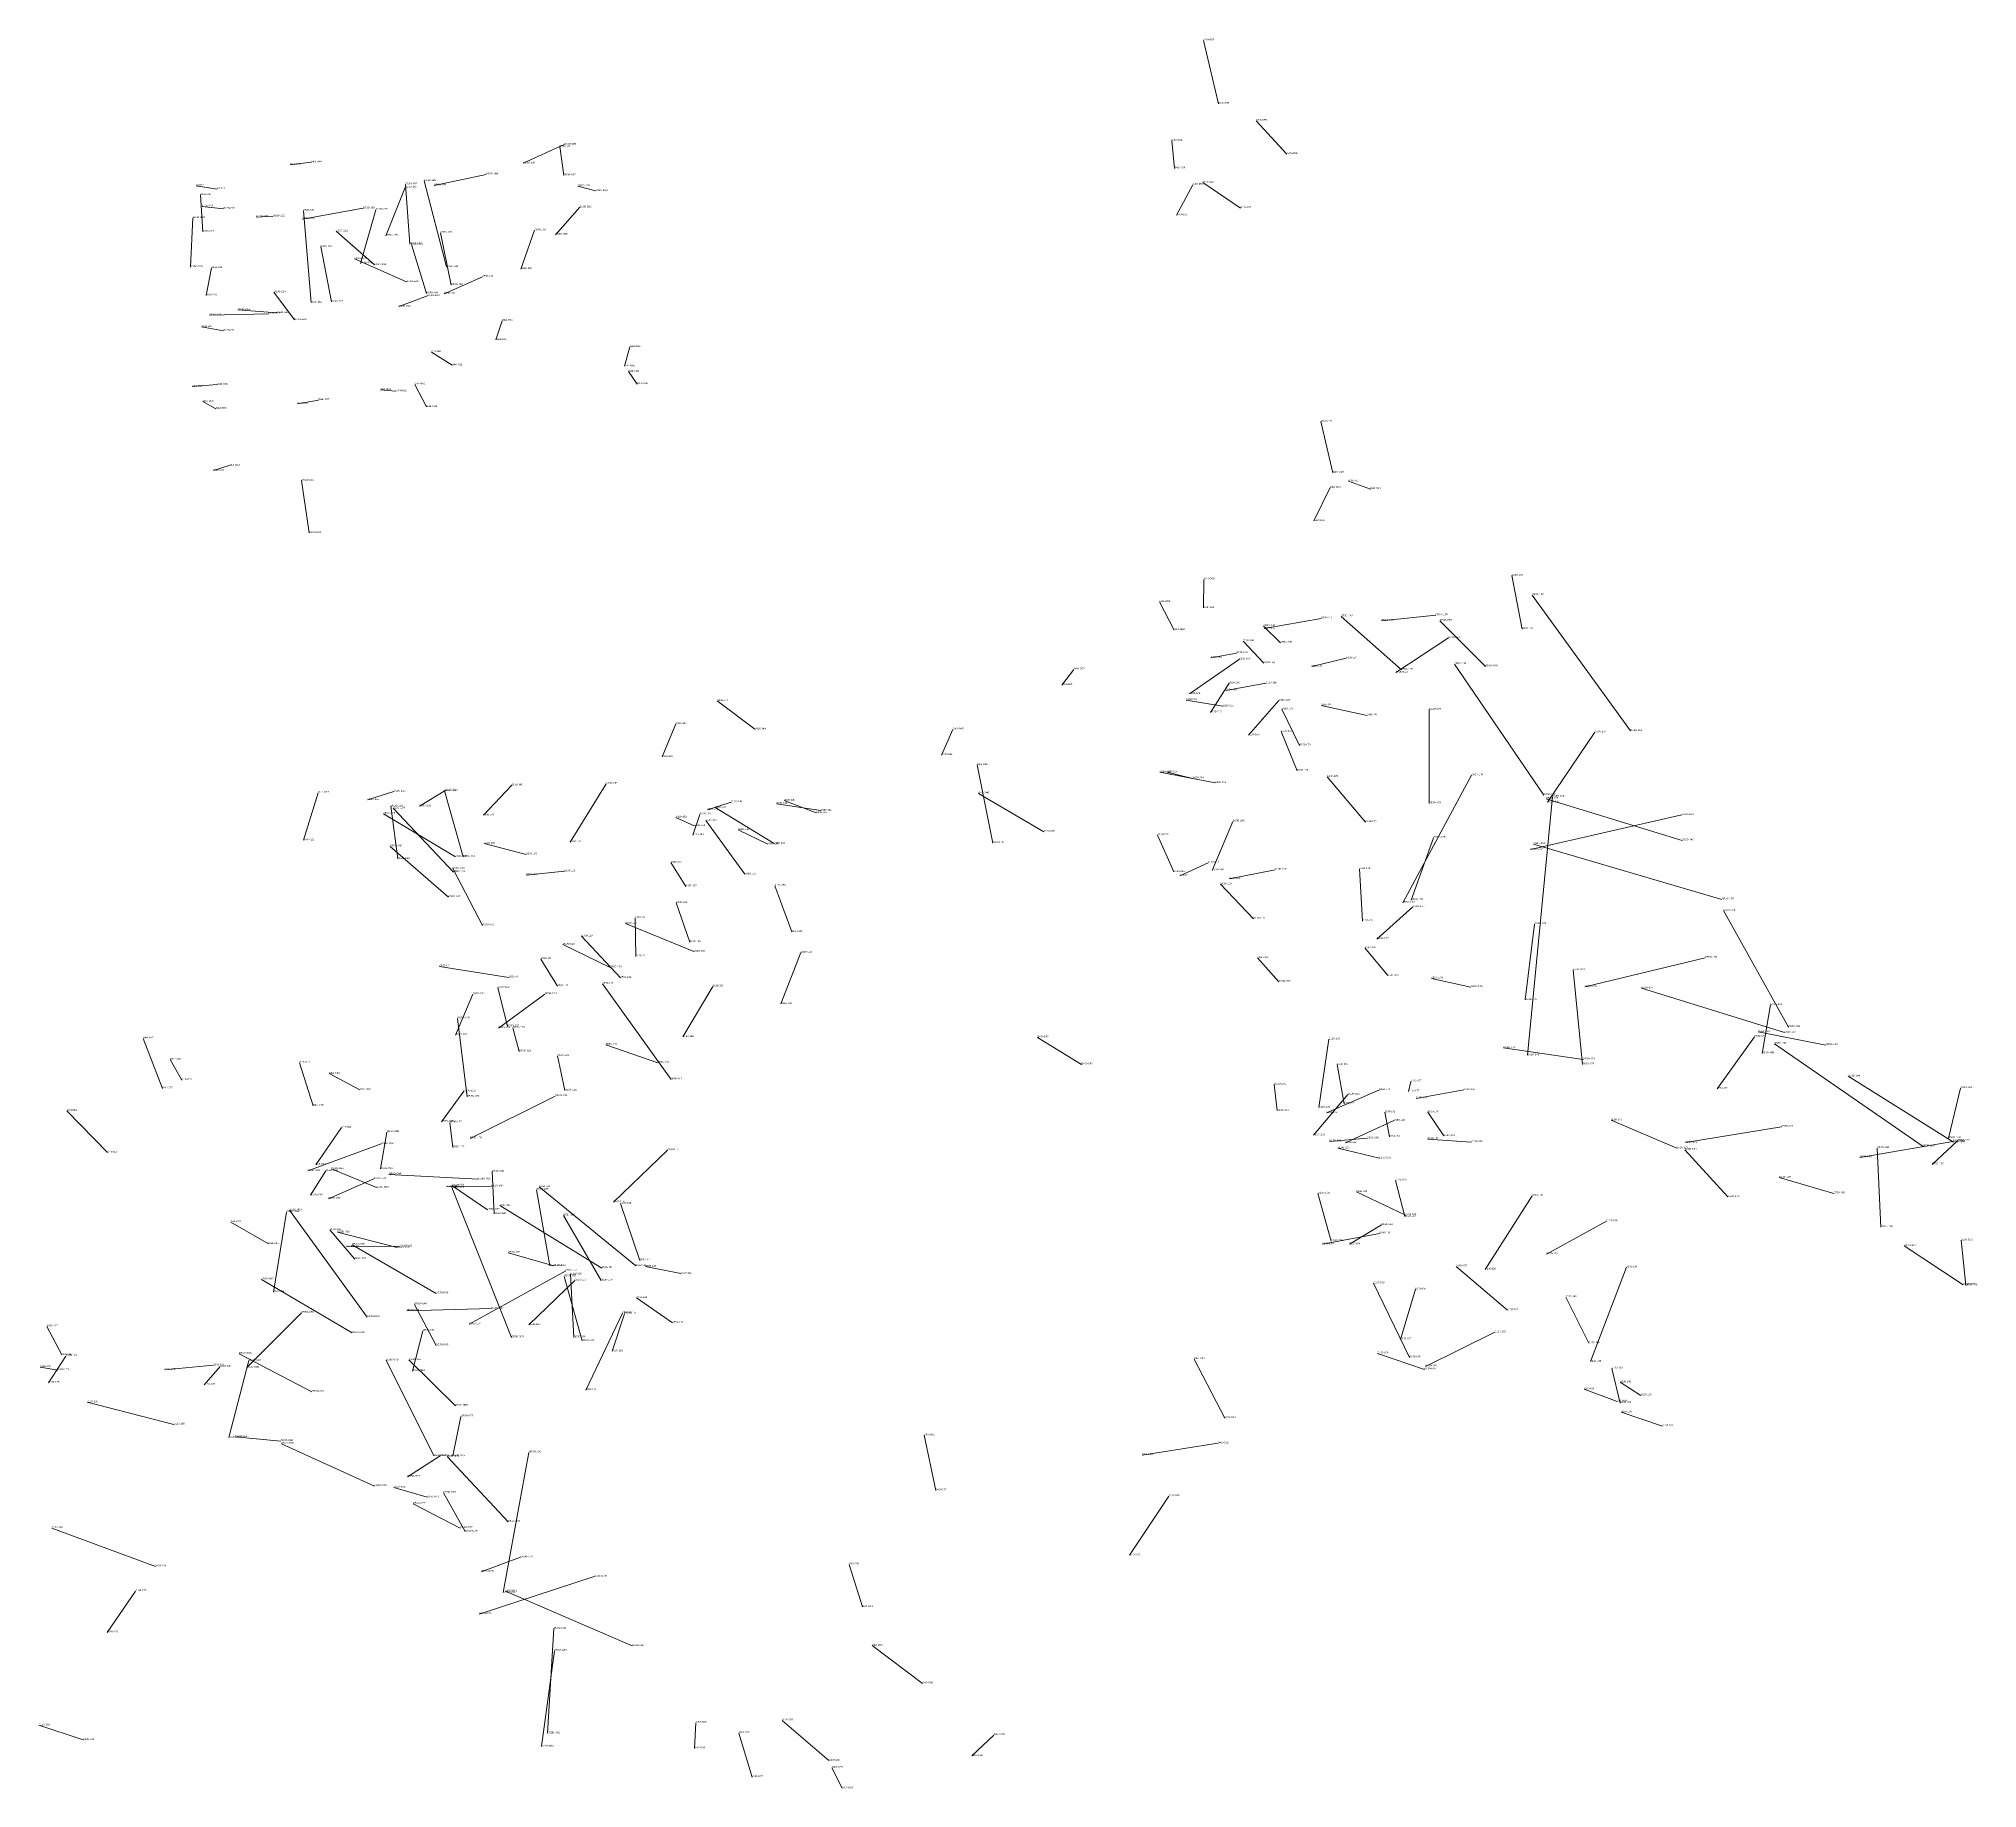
# Model space of a CAD drawing. Header units: metres. Extents: x 571156 to 607184, y 703608 to 727431.
# Drawn here: x 582493 to 584808, y 723065 to 725153 of the extents above; entities that cross this region are included whole.
import ezdxf

# ---------------------------------------------------------------- set-up
doc = ezdxf.new("R2010")
doc.units = ezdxf.units.M
doc.header["$LTSCALE"] = 0.8
doc.layers.add('60', color=7, linetype='Continuous', lineweight=13)
doc.layers.add('61', color=7, linetype='Continuous')

msp = doc.modelspace()

# ---------------------------------------------------------------- linework, layer by layer
at = {"layer": '60'}
for p, q in [((583901.82, 725075.89), (583884.02, 725151.35)), ((583901.82, 725075.89), (583884.02, 725151.35)), ((583946.76, 725055.54), (583983.21, 725015.69)), ((583946.76, 725055.54), (583983.21, 725015.69)), ((583849.26, 724998.73), (583845.86, 725031.8)), ((583849.26, 724998.73), (583845.86, 725031.8)), ((582793.27, 725002.97), (582818.28, 725005.94)), ((582793.27, 725002.97), (582818.28, 725005.94)), ((583120.49, 725027.14), (583071.65, 725004.79)), ((583115.11, 725024.65), (583120.07, 724990.3)), ((582953.28, 724983.68), (582979.77, 724881.04)), ((582965.29, 724978.3), (583027.37, 724991.54)), ((582680.99, 724977.97), (582706.31, 724974.01)), ((582686.39, 724966.93), (582689.14, 724922.96)), ((582930.52, 724975.82), (582907.34, 724918.29)), ((582930.93, 724979.54), (582936.31, 724908.36)), ((583136.63, 724977.47), (583158.15, 724971.68)), ((583871.3, 724979.23), (583851.8, 724942.78)), ((583871.3, 724979.23), (583851.8, 724942.78)), ((583883.17, 724981.78), (583928.1, 724951.26)), ((583883.17, 724981.78), (583928.1, 724951.26)), ((582674.48, 724880.83), (582677.23, 724939.45)), ((582688.22, 724953.19), (582713.87, 724950.44)), ((582772.95, 724941.51), (582752.8, 724940.6)), ((582808.01, 724938.16), (582880.44, 724950.99)), ((582809.26, 724948.09), (582818.36, 724838.41)), ((582877.38, 724885.18), (582895.7, 724949.3)), ((583139.11, 724952.23), (583110.14, 724919.53)), ((582893.87, 724883.35), (582848.07, 724923.65)), ((582985.56, 724859.31), (582972.73, 724921.81)), ((583084.89, 724924.91), (583068.75, 724878.56)), ((582842.57, 724839.38), (582829.74, 724905.33)), ((582870.05, 724890.67), (582932.34, 724863.19)), ((582956.18, 724849.38), (582937.97, 724907.74)), ((582699.21, 724879.91), (582692.8, 724846.94)), ((582977.29, 724848.97), (583022.81, 724869.25)), ((582798.6, 724817.85), (582773.87, 724850.83)), ((582957.42, 724846.48), (582923.07, 724833.65)), ((582696.92, 724823.35), (582767.46, 724825.18)), ((582777.53, 724826.1), (582730.82, 724829.76)), ((582713.87, 724804.8), (582687.3, 724809.38)), ((583038.79, 724793.93), (583046.44, 724816.89)), ((583038.79, 724793.93), (583046.44, 724816.89)), ((583038.79, 724793.93), (583046.44, 724816.89)), ((582986.73, 724763.69), (582961.85, 724779.38)), ((582986.73, 724763.69), (582961.85, 724779.38)), ((582986.73, 724763.69), (582961.85, 724779.38)), ((583192.66, 724762.54), (583198.78, 724785.51)), ((583192.66, 724762.54), (583198.78, 724785.51)), ((583192.66, 724762.54), (583198.78, 724785.51)), ((583197.25, 724756.03), (583207.58, 724741.11)), ((583197.25, 724756.03), (583207.58, 724741.11)), ((583197.25, 724756.03), (583207.58, 724741.11)), ((582676.12, 724738.24), (582706.36, 724740.53)), ((582676.12, 724738.24), (582706.36, 724740.53)), ((582676.12, 724738.24), (582706.36, 724740.53)), ((582919.37, 724732.69), (582900.61, 724734.22)), ((582919.37, 724732.69), (582900.61, 724734.22)), ((582919.37, 724732.69), (582900.61, 724734.22)), ((582941.95, 724740.72), (582956.11, 724713.93)), ((582941.95, 724740.72), (582956.11, 724713.93)), ((582941.95, 724740.72), (582956.11, 724713.93)), ((582689.14, 724720.25), (582704.45, 724711.83)), ((582689.14, 724720.25), (582704.45, 724711.83)), ((582689.14, 724720.25), (582704.45, 724711.83)), ((582802.05, 724717.57), (582826.93, 724722.16)), ((582802.05, 724717.57), (582826.93, 724722.16)), ((582802.05, 724717.57), (582826.93, 724722.16)), ((584038.32, 724635.43), (584023.91, 724696.48)), ((584038.32, 724635.43), (584023.91, 724696.48)), ((582701.7, 724637.98), (582720.35, 724643.91)), ((582701.7, 724637.98), (582720.35, 724643.91)), ((582815.89, 724563.6), (582806.83, 724626.03)), ((584034.93, 724617.63), (584015.43, 724577.78)), ((584034.93, 724617.63), (584015.43, 724577.78)), ((584056.98, 724625.26), (584083.26, 724615.93)), ((584056.98, 724625.26), (584083.26, 724615.93)), ((583883.92, 724473.94), (583884.3, 724508.01)), ((583883.92, 724473.94), (583884.3, 724508.01)), ((583883.92, 724473.94), (583884.3, 724508.01)), ((584264.54, 724448.79), (584252.12, 724512.53)), ((583848.71, 724447.53), (583831.48, 724481.21)), ((583848.71, 724447.53), (583831.48, 724481.21)), ((583848.71, 724447.53), (583831.48, 724481.21)), ((584276.13, 724489.35), (584393.67, 724327.11)), ((583955.38, 724452.31), (583975.66, 724432.44)), ((583956.2, 724449.41), (584024.49, 724461.42)), ((584048.08, 724463.9), (584120.1, 724400.16)), ((584161.07, 724465.35), (584096.51, 724458.72)), ((584166.04, 724458.72), (584220.67, 724404.09)), ((583931.15, 724434.41), (583956.07, 724408.06)), ((584113.48, 724396.85), (584176.38, 724438.24)), ((583926.87, 724412.69), (583867.06, 724371.39)), ((583892.69, 724414.47), (583923.31, 724420.17)), ((584013.03, 724403.97), (584054.33, 724413.94)), ((584290.2, 724250.55), (584183.42, 724406.99)), ((583714.55, 724381.89), (583729.09, 724400.64)), ((583714.55, 724381.89), (583729.09, 724400.64)), ((583714.55, 724381.89), (583729.09, 724400.64)), ((583892.32, 724349.31), (583914.31, 724384.12)), ((583958.2, 724384.03), (583910.5, 724375.49)), ((583348.21, 724329.16), (583303.32, 724363.05)), ((583906.98, 724356.64), (583863.01, 724363.97)), ((583973.87, 724363.38), (583937.55, 724322.08)), ((583237.37, 724296.18), (583253.86, 724335.57)), ((583977.51, 724352.97), (583998.58, 724309.92)), ((584024.23, 724357.55), (584079.19, 724345.65)), ((584153.35, 724240.67), (584153.35, 724352.66)), ((583571.16, 724298.42), (583584.73, 724328.94)), ((583571.16, 724298.42), (583584.73, 724328.94)), ((583995.83, 724279.69), (583976.59, 724326.41)), ((584294.75, 724242.06), (584351.04, 724325.66)), ((583613.56, 724286.55), (583632.21, 724193.28)), ((583613.56, 724286.55), (583632.21, 724193.28)), ((583897.82, 724265.04), (583831.86, 724277.86)), ((583871.25, 724270.53), (583840.11, 724277.86)), ((584031.56, 724272.37), (584077.36, 724218.32)), ((584203.7, 724274.34), (584121.75, 724122.04)), ((582826.83, 724253.38), (582809.23, 724196.73)), ((582826.83, 724253.38), (582809.23, 724196.73)), ((582826.83, 724253.38), (582809.23, 724196.73)), ((582916.97, 724254.69), (582885.52, 724244.75)), ((582979.05, 724256.34), (582947.6, 724237.3)), ((582977.4, 724255.51), (582999.75, 724176.88)), ((583023.94, 724226.56), (583057.83, 724262.29)), ((583170.5, 724264.12), (583127.45, 724194.5)), ((583291.42, 724232.98), (583319.81, 724242.14)), ((583383.02, 724243.97), (583421.49, 724229.31)), ((583615.25, 724252.63), (583693.25, 724206.85)), ((583615.25, 724252.63), (583693.25, 724206.85)), ((584300.55, 724248.68), (584270.75, 723939.94)), ((584293.1, 724246.2), (584455.33, 724196.54)), ((582904.55, 724228.2), (582990.64, 724176.88)), ((582913.66, 724237.3), (582921.94, 724174.39)), ((582988.16, 724158.67), (582916.14, 724234.82)), ((583253.86, 724223.82), (583275.84, 724213.74)), ((583282.26, 724227.48), (583274.01, 724202.75)), ((583289.58, 724220.15), (583336.3, 724156.03)), ((583300.58, 724235.72), (583371.11, 724192.67)), ((583373.86, 724240.3), (583426.99, 724232.06)), ((583894.15, 724160.61), (583918.89, 724219.24)), ((584454.92, 724226.96), (584274.47, 724185.57)), ((583363.78, 724191.99), (583328.06, 724208.93)), ((583829.12, 724202.75), (583848.35, 724158.78)), ((584131.98, 724125.25), (584158.48, 724199.63)), ((582982.36, 724128.87), (582912.83, 724189.29)), ((583024.86, 724192.67), (583075.24, 724179.85)), ((584502.93, 724125.97), (584277.78, 724192.19)), ((582987.33, 724162.81), (583022.92, 724094.93)), ((583075.24, 724155.12), (583121.04, 724159.7)), ((583247.91, 724170), (583265.77, 724141.6)), ((583889.57, 724169.77), (583855.68, 724154.2)), ((583914.31, 724150.54), (583969.27, 724161.53)), ((584073.69, 724100.15), (584070.03, 724162.44)), ((583392.18, 724087.33), (583372.03, 724142.29)), ((583904.23, 724144.12), (583943.62, 724102.9)), ((583206.23, 724058.02), (583205.31, 724103.82)), ((583270.35, 724075.19), (583254.32, 724121.91)), ((584133.69, 724117.13), (584090.94, 724078.66)), ((584504.59, 724112.73), (584582.39, 723973.67)), ((583187.64, 724032.44), (583141.29, 724082.1)), ((583275.39, 724063.74), (583193.86, 724097.18)), ((584267.91, 724005.99), (584279.02, 724096.61)), ((583175.23, 724044.85), (583118.94, 724072.17)), ((583403.17, 724062.6), (583379.35, 724001.23)), ((584076.44, 724068.09), (584103.92, 724035.12)), ((582971.6, 724046.09), (583054.38, 724032.85)), ((583112.32, 724022.5), (583092.45, 724054.79)), ((583973.85, 724027.79), (583948.2, 724056.19)), ((584336.3, 723929.05), (584325.19, 724041.9)), ((584483.06, 724056.44), (584339.04, 724021.68)), ((582990.64, 723964.15), (583011.33, 724012.98)), ((583052.72, 723974.49), (583041.13, 724020.85)), ((583097.42, 724012.98), (583041.96, 723972.42)), ((583248.07, 723911.17), (583166.12, 724025.4)), ((583262.1, 723961.84), (583297.83, 724022.29)), ((584202.94, 724021.38), (584155.91, 724031.64)), ((584406.91, 724020.02), (584577.43, 723967.04)), ((584550.94, 723942.21), (584560.87, 724000.15)), ((583004.71, 723890.48), (582993.12, 723984.01)), ((583059.34, 723972.84), (583066.79, 723944.7)), ((584545.97, 723967.87), (584627.09, 723952.15)), ((582640.81, 723900.47), (582617.85, 723960.18)), ((582640.81, 723900.47), (582617.85, 723960.18)), ((582640.81, 723900.47), (582617.85, 723960.18)), ((583232.34, 723931.04), (583170.26, 723952.56)), ((583685.62, 723961.4), (583738.19, 723929.18)), ((583685.62, 723961.4), (583738.19, 723929.18)), ((584021.48, 723877.56), (584033.39, 723959.09)), ((584337.16, 723935.03), (584242.26, 723948.71)), ((584541.83, 723962.08), (584497.14, 723900)), ((584565.84, 723953.8), (584742.98, 723831.29)), ((582663.78, 723910.42), (582650, 723934.92)), ((582663.78, 723910.42), (582650, 723934.92)), ((582663.78, 723910.42), (582650, 723934.92)), ((582820.71, 723879.8), (582804.63, 723931.09)), ((582820.71, 723879.8), (582804.63, 723931.09)), ((582820.71, 723879.8), (582804.63, 723931.09)), ((582839.85, 723918.08), (582876.59, 723898.94)), ((582839.85, 723918.08), (582876.59, 723898.94)), ((582839.85, 723918.08), (582876.59, 723898.94)), ((583112.32, 723939.32), (583121.42, 723897.93)), ((584051.71, 723882.14), (584043.46, 723928.86)), ((582974.09, 723860.68), (583000.57, 723897.1)), ((583972.01, 723873.9), (583968.35, 723905.04)), ((584093.84, 723898.63), (584030.64, 723871.15)), ((584128.65, 723896.8), (584131.4, 723908.71)), ((584137.81, 723888.56), (584194.61, 723898.63)), ((584779.4, 723836.26), (584653.58, 723914.9)), ((584773.6, 723841.23), (584787.67, 723900.83)), ((582574.98, 723823.92), (582526.75, 723873.68)), ((582574.98, 723823.92), (582526.75, 723873.68)), ((582574.98, 723823.92), (582526.75, 723873.68)), ((583109.84, 723891.31), (583008.02, 723840.81)), ((584015.07, 723844.59), (584056.29, 723893.14)), ((584100.26, 723872.07), (584105.75, 723842.75)), ((584151.55, 723872.07), (584170.79, 723843.67)), ((582823.77, 723809.37), (582854.39, 723853.77)), ((582823.77, 723809.37), (582854.39, 723853.77)), ((582823.77, 723809.37), (582854.39, 723853.77)), ((582984.02, 723859.85), (582987.33, 723830.05)), ((584111.25, 723861.99), (584053.54, 723835.43)), ((584449.15, 723829.02), (584370.5, 723862.36)), ((584459.41, 723835.86), (584573.97, 723854.67)), ((582814.33, 723801.91), (582902.07, 723834.19)), ((582901.24, 723804.39), (582908.69, 723848.26)), ((583179.37, 723764.66), (583243.93, 723826.74)), ((584034.3, 723837.26), (584079.19, 723840.92)), ((584044.38, 723829.01), (584093.84, 723817.11)), ((584151.55, 723840.01), (584203.77, 723836.34)), ((584458.56, 723827.31), (584509.85, 723770.89)), ((584778.57, 723837.09), (584667.65, 723818.05)), ((584692.48, 723734.86), (584688.34, 723829.23)), ((584753.74, 723809.77), (584784.36, 723837.92)), ((582842.47, 723804.39), (582896.28, 723782.04)), ((582835.85, 723801.91), (582817.64, 723772.94)), ((582893.79, 723792.8), (582839.16, 723768.8)), ((582911.18, 723797.77), (583017.96, 723791.98)), ((582979.88, 723782.87), (583033.68, 723783.7)), ((582986.5, 723784.53), (583028.72, 723755.56)), ((582986.5, 723782.04), (583057.69, 723603.25)), ((583036.99, 723750.59), (583034.51, 723801.08)), ((583103.21, 723688.51), (583087.49, 723779.56)), ((583205.85, 723688.51), (583090.8, 723782.87)), ((584113.08, 723790.54), (584124.07, 723747.49)), ((584636.38, 723775.16), (584571.41, 723793.97)), ((583043.62, 723760.52), (583165.29, 723686.03)), ((583210.82, 723695.13), (583187.64, 723763.01)), ((584036.14, 723718.18), (584020.56, 723774.97)), ((584124.99, 723749.32), (584066.36, 723776.8)), ((584220.25, 723684.28), (584276.13, 723772.22)), ((582767.51, 723714.83), (582722.34, 723740.86)), ((582767.51, 723714.83), (582722.34, 723740.86)), ((582767.51, 723714.83), (582722.34, 723740.86)), ((582789.08, 723752.87), (582773.36, 723657.26)), ((582792.4, 723754.94), (582885.1, 723627.46)), ((583119.77, 723748.93), (583164.47, 723671.13)), ((584096.59, 723737.41), (584058.12, 723714.51)), ((584293.54, 723702.6), (584364.98, 723741.99)), ((582840.82, 723731.55), (582870.62, 723696.79)), ((582921.11, 723710.44), (582849.92, 723728.65)), ((582924.42, 723712.1), (582860.68, 723711.27)), ((582967.46, 723655.81), (582867.31, 723713.75)), ((584026.06, 723714.51), (584093.84, 723727.34)), ((584790.98, 723666.16), (584720.63, 723712.51)), ((584788.5, 723719.14), (584794.3, 723665.33)), ((583053.55, 723704.24), (583108.18, 723688.51)), ((583217.44, 723687.68), (583259.66, 723679.4)), ((584246.82, 723635.74), (584185.45, 723687.95)), ((584345.75, 723574.36), (584388.8, 723687.03)), ((582758.87, 723672.37), (582867.31, 723608.63)), ((583122.25, 723682.71), (583007.2, 723618.98)), ((583133.01, 723671.13), (583078.38, 723618.15)), ((583120.6, 723676.09), (583142.12, 723599.11)), ((583128.05, 723678.58), (583132.18, 723603.25)), ((584129.89, 723579.34), (584086.79, 723667.94)), ((582941.8, 723642.57), (582967.46, 723593.73)), ((583206.68, 723650.43), (583249.72, 723620.63)), ((584119.12, 723600.9), (584137.08, 723660.76)), ((584316.44, 723651.31), (584343.92, 723596.35)), ((582741.49, 723567.24), (582806.88, 723632.64)), ((582932.7, 723635.12), (583033.68, 723637.6)), ((583190.13, 723632.22), (583146.26, 723540.34)), ((583192.61, 723631.39), (583177.71, 723586.7)), ((582520.55, 723582.32), (582502.82, 723616.4)), ((582939.32, 723563.11), (582951.74, 723611.11)), ((584149.05, 723568.57), (584231.66, 723609.28)), ((582525.55, 723580.95), (582504.64, 723549.14)), ((582743.97, 723575.52), (582719.97, 723483.64)), ((582732.38, 723583.8), (582819.3, 723538.27)), ((582964.98, 723461.71), (582907.87, 723575.94)), ((582935.18, 723576.35), (582990.64, 723521.72)), ((583909.37, 723506.9), (583872.7, 723577.43)), ((583909.37, 723506.9), (583872.7, 723577.43)), ((584147.85, 723564.98), (584091.58, 723584.13)), ((582516, 723564.14), (582494.64, 723567.78)), ((582701.63, 723570.03), (582643.19, 723564.55)), ((582709.59, 723568.46), (582690.51, 723546.64)), ((584381.47, 723524.9), (584371.4, 723566.12)), ((584381.47, 723549.63), (584406.21, 723534.06)), ((582550.82, 723525.81), (582654.33, 723499.25)), ((584377.81, 723526.73), (584338.42, 723541.39)), ((582987.33, 723461.71), (582997.26, 723508.89)), ((584382.39, 723513.91), (584431.85, 723497.42)), ((582782.05, 723479.5), (582727.42, 723484.47)), ((583564.23, 723420.61), (583550.12, 723486.44)), ((583564.23, 723420.61), (583550.12, 723486.44)), ((582782.88, 723476.19), (582893.79, 723425.7)), ((582933.53, 723436.87), (582972.43, 723461.71)), ((582980.71, 723460.88), (583053.55, 723383.07)), ((583047.75, 723298.64), (583078.38, 723465.85)), ((583900.91, 723476.8), (583810.63, 723462.69)), ((583900.91, 723476.8), (583810.63, 723462.69)), ((582916.97, 723424.04), (582956.7, 723412.46)), ((583002.23, 723371.48), (582976.57, 723417.84)), ((583795.58, 723343.26), (583842.6, 723413.79)), ((583795.58, 723343.26), (583842.6, 723413.79)), ((582996.43, 723375.62), (582940.15, 723404.59)), ((582632.34, 723329.79), (582508.68, 723375.59)), ((583021.27, 723323.47), (583068.45, 723340.86)), ((583018.78, 723272.98), (583156.19, 723317.68)), ((583476.77, 723281.42), (583460.78, 723332.21)), ((583476.77, 723281.42), (583460.78, 723332.21)), ((582608.53, 723300.47), (582574.63, 723251.01)), ((583050.24, 723300.3), (583201.72, 723234.9)), ((583108.18, 723255.6), (583100.73, 723130.61)), ((583109.01, 723229.11), (583093.28, 723114.88)), ((583488.06, 723235.34), (583548.24, 723190.2)), ((583488.06, 723235.34), (583548.24, 723190.2)), ((582546.24, 723122.77), (582493.11, 723140.17)), ((583275.99, 723112.62), (583277.87, 723143.18)), ((583275.99, 723112.62), (583277.87, 723143.18)), ((583380.84, 723146), (583436.33, 723098.04)), ((583380.84, 723146), (583436.33, 723098.04)), ((583329.12, 723130.95), (583345.11, 723078.29)), ((583329.12, 723130.95), (583345.11, 723078.29)), ((583633.48, 723128.6), (583607.2, 723103.59)), ((583633.48, 723128.6), (583607.2, 723103.59)), ((583440.09, 723089.57), (583452.32, 723065.12)), ((583440.09, 723089.57), (583452.32, 723065.12))]:
    msp.add_line(p, q, dxfattribs=at)

# ---------------------------------------------------------------- texts
for s, width, p in [('043-055', 1.3, (583884.02, 725151.35)), ('043-055', 1.3, (583884.02, 725151.35)), ('043-054', 1.3, (583845.86, 725031.8)), ('043-054', 1.3, (583845.86, 725031.8)), ('043-044', 1.35, (582818.28, 725005.94)), ('043-044', 1.35, (582818.28, 725005.94)), ('0530-186', 1.25, (583071.65, 725004.79)), ('043-056', 1.3, (583983.21, 725015.69)), ('043-056', 1.3, (583983.21, 725015.69)), ('0530-184', 1.25, (583027.37, 724991.54)), ('0530-187', 1.25, (583120.07, 724990.3)), ('01-012', 1.1, (582706.31, 724974.01)), ('0530-188', 1.25, (583158.15, 724971.68)), ('0130-220', 1.25, (582677.23, 724939.45)), ('0130-218', 1.15, (582713.87, 724950.44)), ('0130-229', 1.25, (582752.8, 724940.6)), ('0530-180', 1.25, (582880.44, 724950.99)), ('0130-227', 1.25, (582895.7, 724949.3)), ('043-053', 1.3, (583851.8, 724942.78)), ('043-053', 1.3, (583851.8, 724942.78)), ('043-052', 1.3, (583928.1, 724951.26)), ('043-052', 1.3, (583928.1, 724951.26)), ('0130-217', 1.15, (582689.14, 724922.96)), ('0130-228', 1.25, (582848.07, 724923.65)), ('0530-195', 1.25, (582907.34, 724918.29)), ('0530-192', 1.25, (582972.73, 724921.81)), ('0530-189', 1.25, (583110.14, 724919.53)), ('0130-225', 1.25, (582829.74, 724905.33)), ('0530-182', 1.25, (582936.31, 724908.36)), ('0530-194', 1.25, (582937.97, 724907.74)), ('0530-183', 1.25, (582979.77, 724881.04)), ('0530-191', 1.15, (583022.81, 724869.25)), ('0530-190', 1.2, (583068.75, 724878.56)), ('0130-219', 1.15, (582692.8, 724846.94)), ('0130-223', 1.25, (582773.87, 724850.83)), ('0130-226', 1.25, (582932.34, 724863.19)), ('0130-224', 1.25, (582730.82, 724829.76)), ('0130-222', 1.25, (582767.46, 724825.18)), ('0530-181', 1.15, (582818.36, 724838.41)), ('0530-193', 1.25, (582923.07, 724833.65)), ('0130-221', 1.15, (582687.3, 724809.38)), ('044-064', 1.3, (583046.44, 724816.89)), ('044-064', 1.3, (583046.44, 724816.89)), ('044-064', 1.3, (583046.44, 724816.89)), ('044-061', 1.25, (582961.85, 724779.38)), ('044-061', 1.25, (582961.85, 724779.38)), ('044-061', 1.25, (582961.85, 724779.38)), ('044-065', 1.3, (583198.78, 724785.51)), ('044-065', 1.3, (583198.78, 724785.51)), ('044-065', 1.3, (583198.78, 724785.51)), ('044-055', 1.3, (582706.36, 724740.53)), ('044-055', 1.3, (582706.36, 724740.53)), ('044-055', 1.3, (582706.36, 724740.53)), ('044-062', 1.3, (582900.61, 724734.22)), ('044-062', 1.3, (582900.61, 724734.22)), ('044-062', 1.3, (582900.61, 724734.22)), ('044-066', 1.3, (583207.58, 724741.11)), ('044-066', 1.3, (583207.58, 724741.11)), ('044-066', 1.3, (583207.58, 724741.11)), ('044-056', 1.3, (582704.45, 724711.83)), ('044-056', 1.3, (582704.45, 724711.83)), ('044-056', 1.3, (582704.45, 724711.83)), ('044-057', 1.35, (582826.93, 724722.16)), ('044-057', 1.35, (582826.93, 724722.16)), ('044-057', 1.35, (582826.93, 724722.16)), ('044-063', 1.3, (582956.11, 724713.93)), ('044-063', 1.3, (582956.11, 724713.93)), ('044-063', 1.3, (582956.11, 724713.93)), ('043-049', 1.3, (584023.91, 724696.48)), ('043-049', 1.3, (584023.91, 724696.48)), ('043-043', 1.3, (582720.35, 724643.91)), ('043-043', 1.3, (582720.35, 724643.91)), ('2903-034', 1.3, (582806.83, 724626.03)), ('043-051', 1.25, (584083.26, 724615.93)), ('043-051', 1.25, (584083.26, 724615.93)), ('043-050', 1.3, (584015.43, 724577.78)), ('043-050', 1.3, (584015.43, 724577.78)), ('044-069', 1.3, (583884.3, 724508.01)), ('044-069', 1.3, (583884.3, 724508.01)), ('044-069', 1.3, (583884.3, 724508.01)), ('0530-151', 1.15, (584252.12, 724512.53)), ('044-068', 1.3, (583831.48, 724481.21)), ('044-068', 1.3, (583831.48, 724481.21)), ('044-068', 1.3, (583831.48, 724481.21)), ('0530-141', 1.15, (584024.49, 724461.42)), ('0530-149', 1.25, (584096.51, 724458.72)), ('0530-140', 1.25, (583975.66, 724432.44)), ('0530-143', 1.25, (584176.38, 724438.24)), ('0130-165', 1.15, (583923.31, 724420.17)), ('0130-166', 1.15, (583956.07, 724408.06)), ('0130-167', 1.15, (584054.33, 724413.94)), ('0530-148', 1.25, (584183.42, 724406.99)), ('0530-150', 1.25, (584220.67, 724404.09)), ('044-067', 1.3, (583729.09, 724400.64)), ('044-067', 1.3, (583729.09, 724400.64)), ('044-067', 1.3, (583729.09, 724400.64)), ('0130-216', 1.15, (583914.31, 724384.12)), ('0530-142', 1.25, (584120.1, 724400.16)), ('0130-143', 1.15, (583303.32, 724363.05)), ('0130-215', 1.15, (583863.01, 724363.97)), ('0130-164', 1.15, (583867.06, 724371.39)), ('0130-168', 1.15, (583910.5, 724375.49)), ('0130-147', 1.15, (583253.86, 724335.57)), ('0130-171', 1.1, (584079.19, 724345.65)), ('0530-179', 1.25, (584153.35, 724352.66)), ('043-048', 1.3, (583584.73, 724328.94)), ('043-048', 1.3, (583584.73, 724328.94)), ('0130-169', 1.15, (583937.55, 724322.08)), ('0130-173', 1.15, (583976.59, 724326.41)), ('0130-170', 1.15, (583998.58, 724309.92)), ('0530-147', 1.25, (584351.04, 724325.66)), ('0530-152', 1.25, (584393.67, 724327.11)), ('0130-213', 1.15, (583831.86, 724277.86)), ('0130-214', 1.15, (583840.11, 724277.86)), ('0530-135', 1.25, (582885.52, 724244.75)), ('0130-149', 1.15, (583057.83, 724262.29)), ('0130-146', 1.15, (583319.81, 724242.14)), ('0530-134', 1.25, (582916.14, 724234.82)), ('0530-138', 1.25, (582947.6, 724237.3)), ('0130-145', 1.15, (583421.49, 724229.31)), ('0130-144', 1.15, (583426.99, 724232.06)), ('0130-208', 1.25, (583918.89, 724219.24)), ('0130-172', 1.15, (584077.36, 724218.32)), ('044-022', 1.3, (582809.23, 724196.73)), ('044-022', 1.3, (582809.23, 724196.73)), ('044-022', 1.3, (582809.23, 724196.73)), ('0130-148', 1.15, (583127.45, 724194.5)), ('0130-154', 1.15, (583274.01, 724202.75)), ('0130-152', 1.15, (583275.84, 724213.74)), ('0130-156', 1.15, (583328.06, 724208.93)), ('043-046', 1.3, (583693.25, 724206.85)), ('043-046', 1.3, (583693.25, 724206.85)), ('0530-178', 1.25, (584158.48, 724199.63)), ('0530-145', 1.25, (584455.33, 724196.54)), ('0530-132', 1.25, (582912.83, 724189.29)), ('0530-136', 1.25, (582921.94, 724174.39)), ('0530-137', 1.25, (582990.64, 724176.88)), ('0530-139', 1.25, (582999.75, 724176.88)), ('0130-150', 1.15, (583075.24, 724179.85)), ('0130-153', 1.15, (583371.11, 724192.67)), ('043-045', 1.3, (583632.21, 724193.28)), ('043-045', 1.3, (583632.21, 724193.28)), ('0530-153', 1.25, (584274.47, 724185.57)), ('0530-155', 1.25, (584277.78, 724192.19)), ('0130-151', 1.1, (583121.04, 724159.7)), ('0130-155', 1.15, (583336.3, 724156.03)), ('0130-212', 1.15, (583848.35, 724158.78)), ('0130-211', 1.1, (583855.68, 724154.2)), ('0130-209', 1.2, (583969.27, 724161.53)), ('0130-174', 1.15, (584070.03, 724162.44)), ('0130-157', 1.15, (583265.77, 724141.6)), ('0130-163', 1.15, (583372.03, 724142.29)), ('0130-161', 1.05, (583205.31, 724103.82)), ('0130-158', 1.15, (583254.32, 724121.91)), ('0130-210', 1.15, (583943.62, 724102.9)), ('0530-144', 1.25, (584121.75, 724122.04)), ('0530-133', 1.25, (583022.92, 724094.93)), ('0530-119', 1.15, (583141.29, 724082.1)), ('0130-159', 1.15, (583193.86, 724097.18)), ('0530-177', 1.25, (584090.94, 724078.66)), ('0530-175', 1.25, (584279.02, 724096.61)), ('0530-120', 1.25, (583118.94, 724072.17)), ('0130-207', 1.25, (583948.2, 724056.19)), ('0530-131', 1.15, (583054.38, 724032.85)), ('0530-121', 1.15, (583092.45, 724054.79)), ('0130-175', 1.15, (584103.92, 724035.12)), ('0530-173', 1.25, (584325.19, 724041.9)), ('0530-130', 1.25, (583011.33, 724012.98)), ('0530-122', 1.25, (583041.13, 724020.85)), ('0530-117', 1.15, (583166.12, 724025.4)), ('0130-160', 1.15, (583297.83, 724022.29)), ('0530-176', 1.25, (584155.91, 724031.64)), ('0530-156', 1.25, (584339.04, 724021.68)), ('0130-162', 1.15, (583379.35, 724001.23)), ('0530-158', 1.25, (584560.87, 724000.15)), ('0530-129', 1.25, (582993.12, 723984.01)), ('0530-124', 1.25, (583041.96, 723972.42)), ('0530-157', 1.25, (584577.43, 723967.04)), ('0530-154', 1.25, (584582.39, 723973.67)), ('044-017', 1.25, (582617.85, 723960.18)), ('044-017', 1.25, (582617.85, 723960.18)), ('044-017', 1.25, (582617.85, 723960.18)), ('0530-123', 1.25, (583066.79, 723944.7)), ('0530-118', 1.15, (583170.26, 723952.56)), ('0130-206', 1.2, (584033.39, 723959.09)), ('0530-174', 1.25, (584242.26, 723948.71)), ('0530-146', 1.25, (584270.75, 723939.94)), ('0530-159', 1.25, (584627.09, 723952.15)), ('044-018', 1.25, (582650, 723934.92)), ('044-018', 1.25, (582650, 723934.92)), ('044-018', 1.25, (582650, 723934.92)), ('044-019', 1.25, (582804.63, 723931.09)), ('044-019', 1.25, (582804.63, 723931.09)), ('044-019', 1.25, (582804.63, 723931.09)), ('043-047', 1.35, (583738.19, 723929.18)), ('043-047', 1.35, (583738.19, 723929.18)), ('0130-201', 1.15, (584043.46, 723928.86)), ('044-020', 1.3, (582876.59, 723898.94)), ('044-020', 1.3, (582876.59, 723898.94)), ('044-020', 1.3, (582876.59, 723898.94)), ('0530-128', 1.25, (583000.57, 723897.1)), ('0530-125', 1.25, (583121.42, 723897.93)), ('0130-204', 1.25, (583968.35, 723905.04)), ('0130-203', 1.25, (584056.29, 723893.14)), ('0130-177', 1.15, (584131.4, 723908.71)), ('0130-178', 1.15, (584194.61, 723898.63)), ('0530-161', 1.15, (584497.14, 723900)), ('0530-164', 1.25, (584653.58, 723914.9)), ('0530-163', 1.25, (584787.67, 723900.83)), ('044-016', 1.25, (582526.75, 723873.68)), ('044-016', 1.25, (582526.75, 723873.68)), ('044-016', 1.25, (582526.75, 723873.68)), ('0130-176', 1.15, (584030.64, 723871.15)), ('044-021', 1.25, (582854.39, 723853.77)), ('044-021', 1.25, (582854.39, 723853.77)), ('044-021', 1.25, (582854.39, 723853.77)), ('0530-095', 1.3, (582908.69, 723848.26)), ('0530-171', 1.15, (584370.5, 723862.36)), ('0530-172', 1.25, (584573.97, 723854.67)), ('0530-092', 1.3, (582902.07, 723834.19)), ('0530-127', 1.25, (582987.33, 723830.05)), ('0530-126', 1.25, (583008.02, 723840.81)), ('0530-116', 1.15, (583243.93, 723826.74)), ('0130-182', 1.15, (584053.54, 723835.43)), ('0130-202', 1.25, (584079.19, 723840.92)), ('0130-181', 1.1, (584105.75, 723842.75)), ('0130-179', 1.15, (584170.79, 723843.67)), ('0130-180', 1.15, (584203.77, 723836.34)), ('0530-168', 1.25, (584688.34, 723829.23)), ('0530-160', 1.2, (584742.98, 723831.29)), ('0530-162', 1.25, (584784.36, 723837.92)), ('0530-100', 1.25, (583034.51, 723801.08)), ('0130-205', 1.25, (584093.84, 723817.11)), ('0530-165', 1.25, (584667.65, 723818.05)), ('0530-093', 1.3, (582896.28, 723782.04)), ('0530-096', 1.3, (583017.96, 723791.98)), ('0530-097', 1.3, (583033.68, 723783.7)), ('0530-108', 1.25, (583087.49, 723779.56)), ('0530-115', 1.15, (583090.8, 723782.87)), ('0530-169', 1.2, (584571.41, 723793.97)), ('0530-094', 1.3, (582817.64, 723772.94)), ('0530-102', 1.25, (582839.16, 723768.8)), ('0530-098', 1.3, (583028.72, 723755.56)), ('0530-114', 1.15, (583187.64, 723763.01)), ('0130-200', 1.25, (584020.56, 723774.97)), ('0130-185', 1.15, (584066.36, 723776.8)), ('0130-186', 1.15, (584276.13, 723772.22)), ('0530-170', 1.25, (584509.85, 723770.89)), ('044-015', 1.25, (582722.34, 723740.86)), ('044-015', 1.25, (582722.34, 723740.86)), ('044-015', 1.25, (582722.34, 723740.86)), ('0130-183', 1.15, (584124.07, 723747.49)), ('0130-188', 1.15, (584364.98, 723741.99)), ('0530-090', 1.3, (582849.92, 723728.65)), ('0530-089', 1.3, (582860.68, 723711.27)), ('0530-088', 1.3, (582867.31, 723713.75)), ('0130-184', 1.15, (584058.12, 723714.51)), ('0130-199', 1.15, (584093.84, 723727.34)), ('0530-167', 1.25, (584720.63, 723712.51)), ('0530-091', 1.2, (582870.62, 723696.79)), ('0530-103', 1.25, (583108.18, 723688.51)), ('0530-101', 1.15, (583165.29, 723686.03)), ('0130-187', 1.15, (584185.45, 723687.95)), ('0130-194', 1.15, (584388.8, 723687.03)), ('0530-109', 1.2, (583164.47, 723671.13)), ('0530-113', 1.15, (583259.66, 723679.4)), ('0130-198', 1.15, (584086.79, 723667.94)), ('0530-166', 1.2, (584794.3, 723665.33)), ('0530-064', 1.3, (582773.36, 723657.26)), ('0130-197', 1.15, (584137.08, 723660.76)), ('0130-127', 1.15, (582502.82, 723616.4)), ('0530-068', 1.3, (582806.88, 723632.64)), ('0530-063', 1.3, (582885.1, 723627.46)), ('0530-104', 1.25, (583007.2, 723618.98)), ('0530-087', 1.3, (583033.68, 723637.6)), ('0530-107', 1.25, (583078.38, 723618.15)), ('0530-112', 1.15, (583249.72, 723620.63)), ('0530-065', 1.3, (582867.31, 723608.63)), ('0530-084', 1.3, (582951.74, 723611.11)), ('0530-086', 1.3, (582967.46, 723593.73)), ('0530-099', 1.3, (583057.69, 723603.25)), ('0530-106', 1.2, (583132.18, 723603.25)), ('0530-105', 1.25, (583142.12, 723599.11)), ('0130-195', 1.15, (584231.66, 723609.28)), ('0130-189', 1.15, (584343.92, 723596.35)), ('0530-073', 1.3, (582907.87, 723575.94)), ('0530-110', 1.15, (583177.71, 723586.7)), ('043-034', 1.3, (583872.7, 723577.43)), ('043-034', 1.3, (583872.7, 723577.43)), ('0130-196', 1.15, (584091.58, 723584.13)), ('0130-129', 1.15, (582494.64, 723567.78)), ('0130-128', 1.15, (582504.64, 723549.14)), ('0130-125', 1.15, (582643.19, 723564.55)), ('0130-126', 1.15, (582690.51, 723546.64)), ('0130-193', 1.15, (584371.4, 723566.12)), ('0530-066', 1.3, (582819.3, 723538.27)), ('0530-111', 1.1, (583146.26, 723540.34)), ('0130-191', 1.05, (584338.42, 723541.39)), ('0130-190', 1.15, (584406.21, 723534.06)), ('0530-085', 1.3, (582990.64, 723521.72)), ('0530-075', 1.3, (582997.26, 723508.89)), ('0130-135', 1.15, (582654.33, 723499.25)), ('0530-067', 1.3, (582719.97, 723483.64)), ('0530-069', 1.3, (582727.42, 723484.47)), ('043-032', 1.3, (583550.12, 723486.44)), ('043-032', 1.3, (583550.12, 723486.44)), ('0130-192', 1.15, (584431.85, 723497.42)), ('0530-072', 1.3, (582972.43, 723461.71)), ('0530-080', 1.3, (583078.38, 723465.85)), ('043-035', 1.3, (583810.63, 723462.69)), ('043-035', 1.3, (583810.63, 723462.69)), ('0530-070', 1.3, (582893.79, 723425.7)), ('0530-071', 1.25, (582956.7, 723412.46)), ('0530-076', 1.3, (582976.57, 723417.84)), ('043-033', 1.3, (583842.6, 723413.79)), ('043-033', 1.3, (583842.6, 723413.79)), ('0530-077', 1.3, (582940.15, 723404.59)), ('0130-136', 1.15, (582508.68, 723375.59)), ('0530-074', 1.3, (583053.55, 723383.07)), ('0530-078', 1.3, (583068.45, 723340.86)), ('0530-079', 1.3, (583156.19, 723317.68)), ('043-031', 1.25, (583460.78, 723332.21)), ('043-031', 1.25, (583460.78, 723332.21)), ('0130-137', 1.15, (582574.63, 723251.01)), ('0530-081', 1.25, (583201.72, 723234.9)), ('043-030', 1.3, (583548.24, 723190.2)), ('043-030', 1.3, (583548.24, 723190.2)), ('0130-138', 1.15, (582493.11, 723140.17)), ('0530-082', 1.3, (583100.73, 723130.61)), ('043-026', 1.3, (583277.87, 723143.18)), ('043-026', 1.3, (583277.87, 723143.18)), ('0530-083', 1.3, (583093.28, 723114.88)), ('043-028', 1.3, (583436.33, 723098.04)), ('043-028', 1.3, (583436.33, 723098.04)), ('043-036', 1.3, (583607.2, 723103.59)), ('043-036', 1.3, (583607.2, 723103.59)), ('043-027', 1.3, (583345.11, 723078.29)), ('043-027', 1.3, (583345.11, 723078.29)), ('043-029', 1.3, (583452.32, 723065.12)), ('043-029', 1.3, (583452.32, 723065.12))]:
    msp.add_text(s, height=2, dxfattribs=dict(at, width=width)).set_placement(p)
at = {"layer": '61'}
for s, width, p in [('043-055', 1.3, (583901.82, 725075.89)), ('043-055', 1.3, (583901.82, 725075.89)), ('043-056', 1.3, (583946.76, 725055.54)), ('043-056', 1.3, (583946.76, 725055.54)), ('0530-186', 1.25, (583120.49, 725027.14)), ('0530-187', 1.25, (583115.11, 725024.65)), ('043-044', 1.35, (582793.27, 725002.97)), ('043-044', 1.35, (582793.27, 725002.97)), ('0530-183', 1.25, (582953.28, 724983.68)), ('043-054', 1.3, (583849.26, 724998.73)), ('043-054', 1.3, (583849.26, 724998.73)), ('043-052', 1.3, (583883.17, 724981.78)), ('043-052', 1.3, (583883.17, 724981.78)), ('01-012', 1.1, (582680.99, 724977.97)), ('0130-217', 1.15, (582686.39, 724966.93)), ('0530-195', 1.25, (582930.52, 724975.82)), ('0530-182', 1.25, (582930.93, 724979.54)), ('0530-184', 1.25, (582965.29, 724978.3)), ('0530-188', 1.25, (583136.63, 724977.47)), ('043-053', 1.3, (583871.3, 724979.23)), ('043-053', 1.3, (583871.3, 724979.23)), ('0130-218', 1.15, (582688.22, 724953.19)), ('0130-229', 1.25, (582772.95, 724941.51)), ('0530-180', 1.25, (582808.01, 724938.16)), ('0530-181', 1.15, (582809.26, 724948.09)), ('0530-189', 1.25, (583139.11, 724952.23)), ('0530-190', 1.2, (583084.89, 724924.91)), ('0130-226', 1.25, (582870.05, 724890.67)), ('0130-220', 1.25, (582674.48, 724880.83)), ('0130-219', 1.15, (582699.21, 724879.91)), ('0130-227', 1.25, (582877.38, 724885.18)), ('0130-228', 1.25, (582893.87, 724883.35)), ('0530-194', 1.25, (582956.18, 724849.38)), ('0530-193', 1.25, (582957.42, 724846.48)), ('0530-191', 1.15, (582977.29, 724848.97)), ('0530-192', 1.25, (582985.56, 724859.31)), ('0130-222', 1.25, (582696.92, 724823.35)), ('0130-224', 1.25, (582777.53, 724826.1)), ('0130-225', 1.25, (582842.57, 724839.38)), ('0130-221', 1.15, (582713.87, 724804.8)), ('0130-223', 1.25, (582798.6, 724817.85)), ('044-064', 1.3, (583038.79, 724793.93)), ('044-064', 1.3, (583038.79, 724793.93)), ('044-064', 1.3, (583038.79, 724793.93)), ('044-061', 1.25, (582986.73, 724763.69)), ('044-061', 1.25, (582986.73, 724763.69)), ('044-061', 1.25, (582986.73, 724763.69)), ('044-065', 1.3, (583192.66, 724762.54)), ('044-065', 1.3, (583192.66, 724762.54)), ('044-065', 1.3, (583192.66, 724762.54)), ('044-066', 1.3, (583197.25, 724756.03)), ('044-066', 1.3, (583197.25, 724756.03)), ('044-066', 1.3, (583197.25, 724756.03)), ('044-055', 1.3, (582676.12, 724738.24)), ('044-055', 1.3, (582676.12, 724738.24)), ('044-055', 1.3, (582676.12, 724738.24)), ('044-062', 1.3, (582919.37, 724732.69)), ('044-062', 1.3, (582919.37, 724732.69)), ('044-062', 1.3, (582919.37, 724732.69)), ('044-063', 1.3, (582941.95, 724740.72)), ('044-063', 1.3, (582941.95, 724740.72)), ('044-063', 1.3, (582941.95, 724740.72)), ('044-056', 1.3, (582689.14, 724720.25)), ('044-056', 1.3, (582689.14, 724720.25)), ('044-056', 1.3, (582689.14, 724720.25)), ('044-057', 1.35, (582802.05, 724717.57)), ('044-057', 1.35, (582802.05, 724717.57)), ('044-057', 1.35, (582802.05, 724717.57)), ('043-043', 1.3, (582701.7, 724637.98)), ('043-043', 1.3, (582701.7, 724637.98)), ('043-049', 1.3, (584038.32, 724635.43)), ('043-049', 1.3, (584038.32, 724635.43)), ('043-050', 1.3, (584034.93, 724617.63)), ('043-050', 1.3, (584034.93, 724617.63)), ('043-051', 1.25, (584056.98, 724625.26)), ('043-051', 1.25, (584056.98, 724625.26)), ('2903-034', 1.3, (582815.89, 724563.6)), ('044-069', 1.3, (583883.92, 724473.94)), ('044-069', 1.3, (583883.92, 724473.94)), ('044-069', 1.3, (583883.92, 724473.94)), ('0530-152', 1.25, (584276.13, 724489.35)), ('0530-140', 1.25, (583955.38, 724452.31)), ('0530-141', 1.15, (583956.2, 724449.41)), ('0530-142', 1.25, (584048.08, 724463.9)), ('0530-149', 1.25, (584161.07, 724465.35)), ('0530-150', 1.25, (584166.04, 724458.72)), ('0530-151', 1.15, (584264.54, 724448.79)), ('044-068', 1.3, (583848.71, 724447.53)), ('044-068', 1.3, (583848.71, 724447.53)), ('044-068', 1.3, (583848.71, 724447.53)), ('0130-166', 1.15, (583931.15, 724434.41)), ('0130-165', 1.15, (583892.69, 724414.47)), ('0130-164', 1.15, (583926.87, 724412.69)), ('0130-167', 1.15, (584013.03, 724403.97)), ('044-067', 1.3, (583714.55, 724381.89)), ('044-067', 1.3, (583714.55, 724381.89)), ('044-067', 1.3, (583714.55, 724381.89)), ('0130-168', 1.15, (583958.2, 724384.03)), ('0530-143', 1.25, (584113.48, 724396.85)), ('0130-215', 1.15, (583906.98, 724356.64)), ('0130-169', 1.15, (583973.87, 724363.38)), ('0130-171', 1.1, (584024.23, 724357.55)), ('0130-216', 1.15, (583892.32, 724349.31)), ('0130-170', 1.15, (583977.51, 724352.97)), ('0130-143', 1.15, (583348.21, 724329.16)), ('0130-147', 1.15, (583237.37, 724296.18)), ('043-048', 1.3, (583571.16, 724298.42)), ('043-048', 1.3, (583571.16, 724298.42)), ('043-045', 1.3, (583613.56, 724286.55)), ('043-045', 1.3, (583613.56, 724286.55)), ('0130-148', 1.15, (583170.5, 724264.12)), ('0130-214', 1.15, (583871.25, 724270.53)), ('0130-213', 1.15, (583897.82, 724265.04)), ('0130-173', 1.15, (583995.83, 724279.69)), ('0130-172', 1.15, (584031.56, 724272.37)), ('0530-144', 1.25, (584203.7, 724274.34)), ('044-022', 1.3, (582826.83, 724253.38)), ('044-022', 1.3, (582826.83, 724253.38)), ('044-022', 1.3, (582826.83, 724253.38)), ('0530-135', 1.25, (582916.97, 724254.69)), ('0530-139', 1.25, (582977.4, 724255.51)), ('0530-138', 1.25, (582979.05, 724256.34)), ('0130-144', 1.15, (583373.86, 724240.3)), ('0130-145', 1.15, (583383.02, 724243.97)), ('043-046', 1.3, (583615.25, 724252.63)), ('043-046', 1.3, (583615.25, 724252.63)), ('0530-179', 1.25, (584153.35, 724240.67)), ('0530-148', 1.25, (584290.2, 724250.55)), ('0530-145', 1.25, (584293.1, 724246.2)), ('0530-147', 1.25, (584294.75, 724242.06)), ('0530-146', 1.25, (584300.55, 724248.68)), ('0530-137', 1.25, (582904.55, 724228.2)), ('0530-136', 1.25, (582913.66, 724237.3)), ('0130-149', 1.15, (583023.94, 724226.56)), ('0130-152', 1.15, (583253.86, 724223.82)), ('0130-154', 1.15, (583282.26, 724227.48)), ('0130-155', 1.15, (583289.58, 724220.15)), ('0130-146', 1.15, (583291.42, 724232.98)), ('0130-153', 1.15, (583300.58, 724235.72)), ('0530-153', 1.25, (584454.92, 724226.96)), ('0130-212', 1.15, (583829.12, 724202.75)), ('0130-150', 1.15, (583024.86, 724192.67)), ('0130-156', 1.15, (583363.78, 724191.99)), ('0530-133', 1.25, (582987.33, 724162.81)), ('0530-134', 1.25, (582988.16, 724158.67)), ('0130-151', 1.1, (583075.24, 724155.12)), ('0130-157', 1.15, (583247.91, 724170)), ('0130-211', 1.1, (583889.57, 724169.77)), ('0130-208', 1.25, (583894.15, 724160.61)), ('0130-209', 1.2, (583914.31, 724150.54)), ('0530-132', 1.25, (582982.36, 724128.87)), ('0130-210', 1.15, (583904.23, 724144.12)), ('0530-178', 1.25, (584131.98, 724125.25)), ('0530-155', 1.25, (584502.93, 724125.97)), ('0530-177', 1.25, (584133.69, 724117.13)), ('0530-154', 1.25, (584504.59, 724112.73)), ('0130-163', 1.15, (583392.18, 724087.33)), ('0130-174', 1.15, (584073.69, 724100.15)), ('0130-161', 1.05, (583206.23, 724058.02)), ('0130-158', 1.15, (583270.35, 724075.19)), ('0130-159', 1.15, (583275.39, 724063.74)), ('0130-162', 1.15, (583403.17, 724062.6)), ('0130-175', 1.15, (584076.44, 724068.09)), ('0530-156', 1.25, (584483.06, 724056.44)), ('0530-131', 1.15, (582971.6, 724046.09)), ('0530-120', 1.25, (583175.23, 724044.85)), ('0530-119', 1.15, (583187.64, 724032.44)), ('0530-124', 1.25, (583097.42, 724012.98)), ('0530-121', 1.15, (583112.32, 724022.5)), ('0130-207', 1.25, (583973.85, 724027.79)), ('0530-176', 1.25, (584202.94, 724021.38)), ('0530-157', 1.25, (584406.91, 724020.02)), ('0530-175', 1.25, (584267.91, 724005.99)), ('0530-130', 1.25, (582990.64, 723964.15)), ('0530-122', 1.25, (583052.72, 723974.49)), ('0530-123', 1.25, (583059.34, 723972.84)), ('0530-159', 1.25, (584545.97, 723967.87)), ('0530-125', 1.25, (583112.32, 723939.32)), ('0130-160', 1.15, (583262.1, 723961.84)), ('043-047', 1.35, (583685.62, 723961.4)), ('043-047', 1.35, (583685.62, 723961.4)), ('0530-161', 1.15, (584541.83, 723962.08)), ('0530-158', 1.25, (584550.94, 723942.21)), ('0530-160', 1.2, (584565.84, 723953.8)), ('044-020', 1.3, (582839.85, 723918.08)), ('044-020', 1.3, (582839.85, 723918.08)), ('044-020', 1.3, (582839.85, 723918.08)), ('0530-118', 1.15, (583232.34, 723931.04)), ('0530-173', 1.25, (584336.3, 723929.05)), ('0530-174', 1.25, (584337.16, 723935.03)), ('044-017', 1.25, (582640.81, 723900.47)), ('044-017', 1.25, (582640.81, 723900.47)), ('044-017', 1.25, (582640.81, 723900.47)), ('044-018', 1.25, (582663.78, 723910.42)), ('044-018', 1.25, (582663.78, 723910.42)), ('044-018', 1.25, (582663.78, 723910.42)), ('0530-117', 1.15, (583248.07, 723911.17)), ('0130-176', 1.15, (584093.84, 723898.63)), ('0130-177', 1.15, (584128.65, 723896.8)), ('044-019', 1.25, (582820.71, 723879.8)), ('044-019', 1.25, (582820.71, 723879.8)), ('044-019', 1.25, (582820.71, 723879.8)), ('0530-129', 1.25, (583004.71, 723890.48)), ('0530-126', 1.25, (583109.84, 723891.31)), ('0130-204', 1.25, (583972.01, 723873.9)), ('0130-206', 1.2, (584021.48, 723877.56)), ('0130-201', 1.15, (584051.71, 723882.14)), ('0130-181', 1.1, (584100.26, 723872.07)), ('0130-178', 1.15, (584137.81, 723888.56)), ('0130-179', 1.15, (584151.55, 723872.07)), ('0530-128', 1.25, (582974.09, 723860.68)), ('0530-127', 1.25, (582984.02, 723859.85)), ('0130-182', 1.15, (584111.25, 723861.99)), ('044-016', 1.25, (582574.98, 723823.92)), ('044-016', 1.25, (582574.98, 723823.92)), ('044-016', 1.25, (582574.98, 723823.92)), ('0130-203', 1.25, (584015.07, 723844.59)), ('0130-202', 1.25, (584034.3, 723837.26)), ('0130-205', 1.25, (584044.38, 723829.01)), ('0130-180', 1.15, (584151.55, 723840.01)), ('0530-171', 1.15, (584449.15, 723829.02)), ('0530-170', 1.25, (584458.56, 723827.31)), ('0530-172', 1.25, (584459.41, 723835.86)), ('0530-163', 1.25, (584773.6, 723841.23)), ('0530-165', 1.25, (584778.57, 723837.09)), ('0530-164', 1.25, (584779.4, 723836.26)), ('0530-092', 1.3, (582814.33, 723801.91)), ('044-021', 1.25, (582823.77, 723809.37)), ('044-021', 1.25, (582823.77, 723809.37)), ('044-021', 1.25, (582823.77, 723809.37)), ('0530-094', 1.3, (582835.85, 723801.91)), ('0530-093', 1.3, (582842.47, 723804.39)), ('0530-095', 1.3, (582901.24, 723804.39)), ('0530-162', 1.25, (584753.74, 723809.77)), ('0530-102', 1.25, (582893.79, 723792.8)), ('0530-096', 1.3, (582911.18, 723797.77)), ('0530-097', 1.3, (582979.88, 723782.87)), ('0530-098', 1.3, (582986.5, 723784.53)), ('0530-099', 1.3, (582986.5, 723782.04)), ('0130-183', 1.15, (584113.08, 723790.54)), ('0530-063', 1.3, (582792.4, 723754.94)), ('0530-101', 1.15, (583043.62, 723760.52)), ('0530-116', 1.15, (583179.37, 723764.66)), ('0530-169', 1.2, (584636.38, 723775.16)), ('0530-064', 1.3, (582789.08, 723752.87)), ('0530-091', 1.2, (582840.82, 723731.55)), ('0530-100', 1.25, (583036.99, 723750.59)), ('0530-109', 1.2, (583119.77, 723748.93)), ('0130-184', 1.15, (584096.59, 723737.41)), ('0130-185', 1.15, (584124.99, 723749.32)), ('0530-168', 1.25, (584692.48, 723734.86)), ('044-015', 1.25, (582767.51, 723714.83)), ('044-015', 1.25, (582767.51, 723714.83)), ('044-015', 1.25, (582767.51, 723714.83)), ('0530-090', 1.3, (582921.11, 723710.44)), ('0530-089', 1.3, (582924.42, 723712.1)), ('0130-199', 1.15, (584026.06, 723714.51)), ('0130-200', 1.25, (584036.14, 723718.18)), ('0530-166', 1.2, (584788.5, 723719.14)), ('0530-103', 1.25, (583053.55, 723704.24)), ('0530-108', 1.25, (583103.21, 723688.51)), ('0530-115', 1.15, (583205.85, 723688.51)), ('0530-114', 1.15, (583210.82, 723695.13)), ('0530-113', 1.15, (583217.44, 723687.68)), ('0130-188', 1.15, (584293.54, 723702.6)), ('0530-065', 1.3, (582758.87, 723672.37)), ('0530-105', 1.25, (583120.6, 723676.09)), ('0530-104', 1.25, (583122.25, 723682.71)), ('0530-106', 1.2, (583128.05, 723678.58)), ('0530-107', 1.25, (583133.01, 723671.13)), ('0130-186', 1.15, (584220.25, 723684.28)), ('0530-167', 1.25, (584790.98, 723666.16)), ('0530-086', 1.3, (582941.8, 723642.57)), ('0530-088', 1.3, (582967.46, 723655.81)), ('0530-112', 1.15, (583206.68, 723650.43)), ('0130-189', 1.15, (584316.44, 723651.31)), ('0530-087', 1.3, (582932.7, 723635.12)), ('0530-111', 1.1, (583190.13, 723632.22)), ('0530-110', 1.15, (583192.61, 723631.39)), ('0130-187', 1.15, (584246.82, 723635.74)), ('0130-197', 1.15, (584119.12, 723600.9)), ('0130-127', 1.15, (582520.55, 723582.32)), ('0130-128', 1.15, (582525.55, 723580.95)), ('0130-125', 1.15, (582701.63, 723570.03)), ('0530-066', 1.3, (582732.38, 723583.8)), ('0530-067', 1.3, (582743.97, 723575.52)), ('0530-085', 1.3, (582935.18, 723576.35)), ('0130-198', 1.15, (584129.89, 723579.34)), ('0130-194', 1.15, (584345.75, 723574.36)), ('0130-129', 1.15, (582516, 723564.14)), ('0130-126', 1.15, (582709.59, 723568.46)), ('0530-068', 1.3, (582741.49, 723567.24)), ('0530-084', 1.3, (582939.32, 723563.11)), ('0130-196', 1.15, (584147.85, 723564.98)), ('0130-195', 1.15, (584149.05, 723568.57)), ('0130-190', 1.15, (584381.47, 723549.63)), ('0130-135', 1.15, (582550.82, 723525.81)), ('0130-191', 1.05, (584377.81, 723526.73)), ('0130-193', 1.15, (584381.47, 723524.9)), ('043-034', 1.3, (583909.37, 723506.9)), ('043-034', 1.3, (583909.37, 723506.9)), ('0130-192', 1.15, (584382.39, 723513.91)), ('0530-069', 1.3, (582782.05, 723479.5)), ('043-035', 1.3, (583900.91, 723476.8)), ('043-035', 1.3, (583900.91, 723476.8)), ('0530-070', 1.3, (582782.88, 723476.19)), ('0530-073', 1.3, (582964.98, 723461.71)), ('0530-074', 1.3, (582980.71, 723460.88)), ('0530-075', 1.3, (582987.33, 723461.71)), ('0530-072', 1.3, (582933.53, 723436.87)), ('0530-071', 1.25, (582916.97, 723424.04)), ('043-032', 1.3, (583564.23, 723420.61)), ('043-032', 1.3, (583564.23, 723420.61)), ('0530-077', 1.3, (582996.43, 723375.62)), ('0530-076', 1.3, (583002.23, 723371.48)), ('043-033', 1.3, (583795.58, 723343.26)), ('043-033', 1.3, (583795.58, 723343.26)), ('0130-136', 1.15, (582632.34, 723329.79)), ('0530-078', 1.3, (583021.27, 723323.47)), ('0130-137', 1.15, (582608.53, 723300.47)), ('0530-080', 1.3, (583047.75, 723298.64)), ('0530-081', 1.25, (583050.24, 723300.3)), ('0530-079', 1.3, (583018.78, 723272.98)), ('043-031', 1.25, (583476.77, 723281.42)), ('043-031', 1.25, (583476.77, 723281.42)), ('0530-082', 1.3, (583108.18, 723255.6)), ('0530-083', 1.3, (583109.01, 723229.11)), ('043-030', 1.3, (583488.06, 723235.34)), ('043-030', 1.3, (583488.06, 723235.34)), ('043-027', 1.3, (583329.12, 723130.95)), ('043-027', 1.3, (583329.12, 723130.95)), ('043-028', 1.3, (583380.84, 723146)), ('043-028', 1.3, (583380.84, 723146)), ('0130-138', 1.15, (582546.24, 723122.77)), ('043-026', 1.3, (583275.99, 723112.62)), ('043-026', 1.3, (583275.99, 723112.62)), ('043-036', 1.3, (583633.48, 723128.6)), ('043-036', 1.3, (583633.48, 723128.6)), ('043-029', 1.3, (583440.09, 723089.57)), ('043-029', 1.3, (583440.09, 723089.57))]:
    msp.add_text(s, height=2, dxfattribs=dict(at, width=width)).set_placement(p)

doc.saveas('drawing.dxf')
